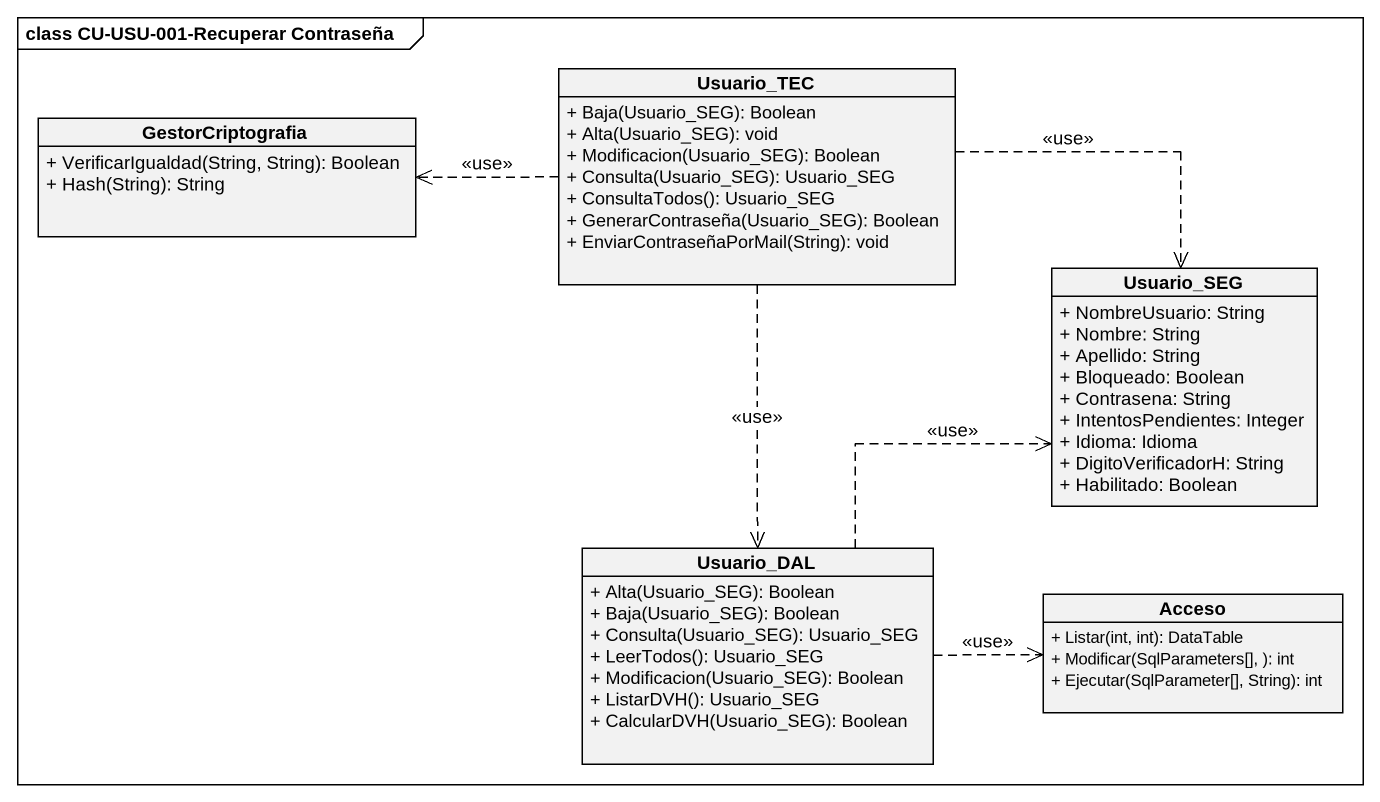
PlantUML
@startuml
mainframe class CU-USU-001-Recuperar Contraseña
hide circle
hide empty members
skinparam classAttributeIconSize 0
class GestorCriptografia {
  + VerificarIgualdad(String, String): Boolean
  + Hash(String): String
}
class Usuario_TEC {
  + Baja(Usuario_SEG): Boolean
  + Alta(Usuario_SEG): void
  + Modificacion(Usuario_SEG): Boolean
  + Consulta(Usuario_SEG): Usuario_SEG
  + ConsultaTodos(): Usuario_SEG
  + GenerarContraseña(Usuario_SEG): Boolean
  + EnviarContraseñaPorMail(String): void
}
class Usuario_SEG {
  + NombreUsuario: String
  + Nombre: String
  + Apellido: String
  + Bloqueado: Boolean
  + Contrasena: String
  + IntentosPendientes: Integer
  + Idioma: Idioma
  + DigitoVerificadorH: String
  + Habilitado: Boolean
}
class Usuario_DAL {
  + Alta(Usuario_SEG): Boolean
  + Baja(Usuario_SEG): Boolean
  + Consulta(Usuario_SEG): Usuario_SEG
  + LeerTodos(): Usuario_SEG
  + Modificacion(Usuario_SEG): Boolean
  + ListarDVH(): Usuario_SEG
  + CalcularDVH(Usuario_SEG): Boolean
}
class Acceso {
  + Listar(int, int): DataTable
  + Modificar(SqlParameters[], ): int
  + Ejecutar(SqlParameter[], String): int
}
Usuario_TEC .left.> GestorCriptografia : <<use>>
Usuario_TEC .right.> Usuario_SEG : <<use>>
Usuario_TEC ..> Usuario_DAL : <<use>>
Usuario_DAL .up.> Usuario_SEG : <<use>>
Usuario_DAL .right.> Acceso : <<use>>
@enduml
